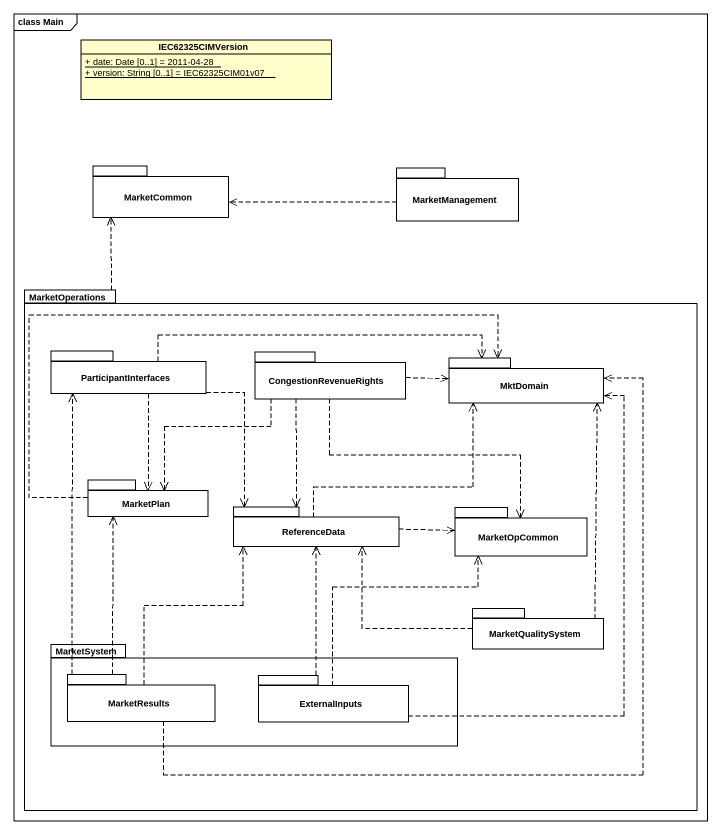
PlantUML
@startuml
mainframe class Main
hide circle
hide empty members
skinparam classAttributeIconSize 0
class IEC62325CIMVersion {
  {static} + date: Date [0..1] = 2011-04-28
  {static} + version: String [0..1] = IEC62325CIM01v07
}
package MarketCommon {
}
package MarketManagement {
}
package MarketOperations {
  package ParticipantInterfaces {
  }
  package CongestionRevenueRights {
  }
  package MktDomain {
  }
  package MarketPlan {
  }
  package ReferenceData {
  }
  package MarketOpCommon {
  }
  package MarketQualitySystem {
  }
  package MarketSystem {
    package MarketResults {
    }
    package ExternalInputs {
    }
  }
}
MarketManagement .left.> MarketCommon
MarketOperations .up.> MarketCommon
ParticipantInterfaces .right.> MktDomain
ParticipantInterfaces ..> MarketPlan
ParticipantInterfaces ..> ReferenceData
CongestionRevenueRights .right.> MktDomain
CongestionRevenueRights ..> MarketPlan
CongestionRevenueRights ..> ReferenceData
CongestionRevenueRights ..> MarketOpCommon
MarketPlan .right.> MktDomain
ReferenceData .up.> MktDomain
ReferenceData .right.> MarketOpCommon
MarketQualitySystem .up.> MktDomain
MarketQualitySystem .left.> ReferenceData
MarketResults .up.> ParticipantInterfaces
MarketResults .up.> MktDomain
MarketResults .up.> MarketPlan
MarketResults .up.> ReferenceData
ExternalInputs .up.> MktDomain
ExternalInputs .up.> ReferenceData
ExternalInputs .up.> MarketOpCommon
@enduml
